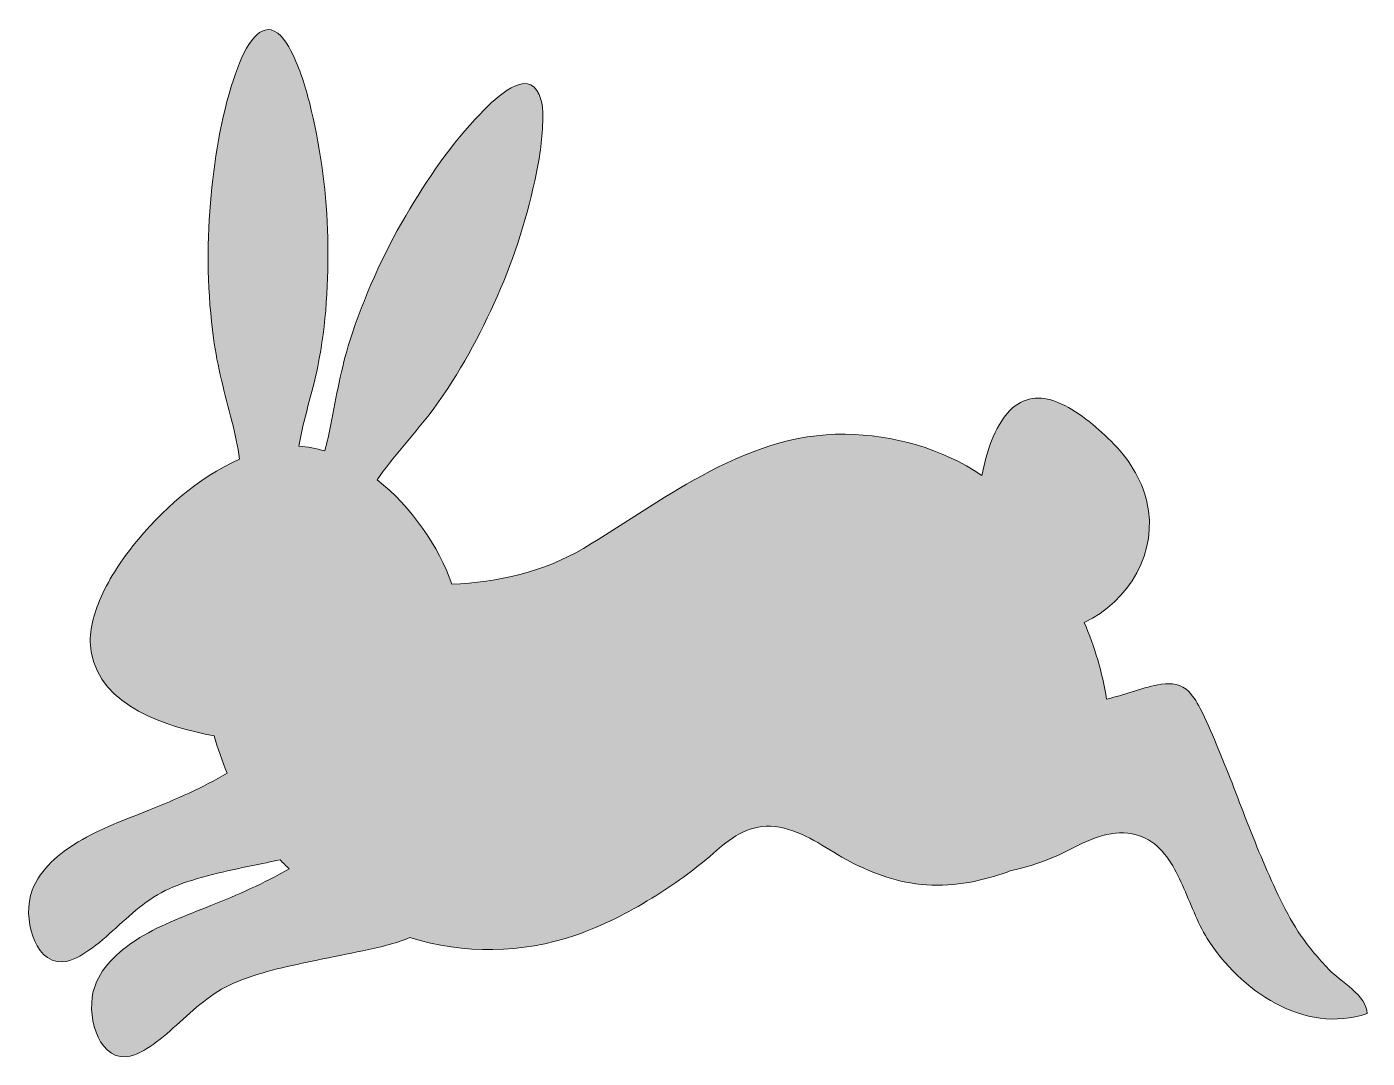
# Model space of a CAD drawing. Header units: inches. Extents: x 0 to 102, y 0 to 78.
import ezdxf

# ---------------------------------------------------------------- set-up
doc = ezdxf.new("R2010")
doc.units = ezdxf.units.IN
doc.header["$MEASUREMENT"] = 0
doc.layers.add('Layer 1', color=7, linetype='Continuous')

msp = doc.modelspace()

# ---------------------------------------------------------------- hatches: boundary and pattern name
at = {"layer": 'Layer 1', "true_color": 0x8bc53f}
h = msp.add_hatch(color=83, dxfattribs=at)
h.dxf.hatch_style = 2
edge = h.paths.add_edge_path()
edge.add_spline(control_points=[(96.61, 9.17), (96, 10.04), (95.51, 10.97), (95.04, 11.92), (94.09, 13.84), (93.29, 15.81), (92.51, 17.8), (91.74, 19.79), (90.99, 21.79), (90.16, 23.76), (89.78, 24.67), (89.4, 25.58), (88.94, 26.45), (88.66, 26.98), (88.34, 27.52), (87.87, 27.9), (87.25, 28.39), (86.48, 28.38), (85.73, 28.24), (84.41, 27.98), (83.14, 27.47), (81.83, 27.14), (81.52, 29.19), (80.93, 31.12), (80.13, 32.98), (83.55, 34.51), (85.77, 38.42), (84.9, 42.13), (84.48, 43.89), (83.46, 45.47), (82.17, 46.73), (80.98, 47.88), (79.63, 49.08), (78.08, 49.7), (76.8, 50.21), (75.48, 50.09), (74.5, 49.07), (73.26, 47.78), (72.72, 45.82), (72.36, 44.13), (69.35, 46.19), (65.61, 47.2), (61.98, 47.26), (58.09, 47.32), (54.49, 45.94), (51.1, 44.11), (48, 42.44), (45.14, 40.38), (42.12, 38.59), (39.1, 36.8), (35.61, 36.04), (32.13, 35.87), (31.15, 38.72), (29.06, 41.74), (26.47, 43.8), (27.66, 45.54), (29.11, 47.07), (30.4, 48.73), (32.39, 51.33), (33.98, 54.23), (35.34, 57.2), (36.7, 60.16), (37.72, 63.31), (38.42, 66.49), (38.72, 67.86), (38.97, 69.27), (39.02, 70.68), (39.06, 71.53), (39.08, 72.6), (38.59, 73.35), (37.52, 74.97), (35.05, 72.36), (34.32, 71.61), (32.09, 69.31), (30.24, 66.6), (28.63, 63.84), (26.88, 60.86), (25.44, 57.64), (24.39, 54.35), (23.72, 52.26), (23.36, 50.13), (22.94, 47.99), (22.81, 47.31), (22.66, 46.65), (22.48, 45.99), (21.83, 46.19), (21.17, 46.31), (20.51, 46.35), (20.87, 48.4), (21.53, 50.37), (21.95, 52.41), (22.6, 55.6), (22.78, 58.92), (22.71, 62.17), (22.64, 65.42), (22.21, 68.69), (21.46, 71.85), (21.14, 73.19), (20.76, 74.53), (20.19, 75.79), (19.86, 76.52), (19.41, 77.47), (18.65, 77.86), (18, 78.18), (17.4, 77.74), (17.01, 77.24), (16.32, 76.37), (15.92, 75.27), (15.57, 74.23), (14.57, 71.2), (14.07, 67.98), (13.8, 64.81), (13.51, 61.41), (13.58, 57.92), (14.04, 54.54), (14.32, 52.39), (14.9, 50.34), (15.43, 48.25), (15.68, 47.3), (15.88, 46.34), (16.01, 45.37), (12.84, 43.93), (10.07, 41.49), (7.92, 38.78), (6.91, 37.51), (6.02, 36.14), (5.39, 34.65), (4.87, 33.42), (4.53, 32.08), (4.75, 30.75), (5.43, 26.61), (10.56, 25.01), (14.08, 24.37), (14.35, 23.41), (14.69, 22.46), (15.07, 21.54), (13.19, 20.42), (11.2, 19.55), (9.17, 18.74), (7.34, 18.01), (5.46, 17.34), (3.76, 16.31), (2.33, 15.45), (0.9, 14.27), (0.28, 12.66), (-0.14, 11.57), (-0.06, 10.25), (0.32, 9.15), (0.66, 8.16), (1.41, 7.14), (2.58, 7.21), (3.32, 7.26), (3.99, 7.69), (4.58, 8.09), (5.31, 8.59), (5.97, 9.18), (6.61, 9.78), (7.96, 11.01), (9.28, 12.2), (10.99, 12.9), (12.92, 13.68), (14.97, 14.1), (17.01, 14.52), (17.7, 14.66), (18.39, 14.81), (19.09, 14.96), (19.31, 14.73), (19.53, 14.5), (19.77, 14.28), (17.88, 13.16), (15.87, 12.3), (13.83, 11.48), (12.01, 10.75), (10.13, 10.08), (8.45, 9.05), (7.04, 8.18), (5.62, 7), (5.04, 5.39), (4.64, 4.29), (4.73, 2.97), (5.12, 1.88), (5.48, 0.88), (6.26, -0.1), (7.43, 0.01), (8.17, 0.08), (8.85, 0.53), (9.45, 0.95), (10.17, 1.45), (10.83, 2.04), (11.47, 2.64), (12.82, 3.88), (14.16, 5.04), (15.88, 5.73), (17.82, 6.51), (19.88, 6.92), (21.91, 7.34), (23.07, 7.58), (24.22, 7.82), (25.37, 8.06), (26.58, 8.31), (27.79, 8.58), (28.94, 9.05), (33.07, 7.78), (37.43, 7.83), (41.53, 9.24), (43.56, 9.94), (45.48, 10.92), (47.3, 12.04), (48.96, 13.06), (50.52, 14.17), (51.98, 15.46), (53.22, 16.56), (54.57, 17.57), (56.32, 17.5), (58.19, 17.43), (59.85, 16.3), (61.41, 15.36), (63.14, 14.33), (64.97, 13.54), (66.96, 13.2), (69.12, 12.84), (71.26, 13.09), (73.35, 13.72), (73.77, 13.85), (74.19, 13.99), (74.6, 14.14), (75.6, 14.37), (76.61, 14.66), (77.56, 15.05), (78.4, 15.39), (79.18, 15.83), (80, 16.21), (81.59, 16.96), (83.4, 17.41), (85.02, 16.47), (86.29, 15.73), (87.02, 14.32), (87.59, 13.03), (88.21, 11.67), (88.69, 10.25), (89.48, 8.98), (91.96, 5.04), (96.81, 1.66), (101.61, 3.29), (101.62, 4.64), (99.56, 5.72), (98.68, 6.66), (97.94, 7.45), (97.23, 8.28), (96.61, 9.17)], knot_values=[0, 0, 0, 0, 1, 1, 1, 2, 2, 2, 3, 3, 3, 4, 4, 4, 5, 5, 5, 6, 6, 6, 7, 7, 7, 8, 8, 8, 9, 9, 9, 10, 10, 10, 11, 11, 11, 12, 12, 12, 13, 13, 13, 14, 14, 14, 15, 15, 15, 16, 16, 16, 17, 17, 17, 18, 18, 18, 19, 19, 19, 20, 20, 20, 21, 21, 21, 22, 22, 22, 23, 23, 23, 24, 24, 24, 25, 25, 25, 26, 26, 26, 27, 27, 27, 28, 28, 28, 29, 29, 29, 30, 30, 30, 31, 31, 31, 32, 32, 32, 33, 33, 33, 34, 34, 34, 35, 35, 35, 36, 36, 36, 37, 37, 37, 38, 38, 38, 39, 39, 39, 40, 40, 40, 41, 41, 41, 42, 42, 42, 43, 43, 43, 44, 44, 44, 45, 45, 45, 46, 46, 46, 47, 47, 47, 48, 48, 48, 49, 49, 49, 50, 50, 50, 51, 51, 51, 52, 52, 52, 53, 53, 53, 54, 54, 54, 55, 55, 55, 56, 56, 56, 57, 57, 57, 58, 58, 58, 59, 59, 59, 60, 60, 60, 61, 61, 61, 62, 62, 62, 63, 63, 63, 64, 64, 64, 65, 65, 65, 66, 66, 66, 67, 67, 67, 68, 68, 68, 69, 69, 69, 70, 70, 70, 71, 71, 71, 72, 72, 72, 73, 73, 73, 74, 74, 74, 75, 75, 75, 76, 76, 76, 77, 77, 77, 78, 78, 78, 79, 79, 79, 80, 80, 80, 81, 81, 81, 82, 82, 82, 83, 83, 83, 83], degree=3, periodic=1)

# ---------------------------------------------------------------- linework, layer by layer
at = {"layer": 'Layer 1', "lineweight": 0}
msp.add_open_spline([(96.61, 9.17), (96, 10.04), (95.51, 10.97), (95.04, 11.92), (94.09, 13.84), (93.29, 15.81), (92.51, 17.8), (91.74, 19.79), (90.99, 21.79), (90.16, 23.76), (89.78, 24.67), (89.4, 25.58), (88.94, 26.45), (88.66, 26.98), (88.34, 27.52), (87.87, 27.9), (87.25, 28.39), (86.48, 28.38), (85.73, 28.24), (84.41, 27.98), (83.14, 27.47), (81.83, 27.14), (81.52, 29.19), (80.93, 31.12), (80.13, 32.98), (83.55, 34.51), (85.77, 38.42), (84.9, 42.13), (84.48, 43.89), (83.46, 45.47), (82.17, 46.73), (80.98, 47.88), (79.63, 49.08), (78.08, 49.7), (76.8, 50.21), (75.48, 50.09), (74.5, 49.07), (73.26, 47.78), (72.72, 45.82), (72.36, 44.13), (69.35, 46.19), (65.61, 47.2), (61.98, 47.26), (58.09, 47.32), (54.49, 45.94), (51.1, 44.11), (48, 42.44), (45.14, 40.38), (42.12, 38.59), (39.1, 36.8), (35.61, 36.04), (32.13, 35.87), (31.15, 38.72), (29.06, 41.74), (26.47, 43.8), (27.66, 45.54), (29.11, 47.07), (30.4, 48.73), (32.39, 51.33), (33.98, 54.23), (35.34, 57.2), (36.7, 60.16), (37.72, 63.31), (38.42, 66.49), (38.72, 67.86), (38.97, 69.27), (39.02, 70.68), (39.06, 71.53), (39.08, 72.6), (38.59, 73.35), (37.52, 74.97), (35.05, 72.36), (34.32, 71.61), (32.09, 69.31), (30.24, 66.6), (28.63, 63.84), (26.88, 60.86), (25.44, 57.64), (24.39, 54.35), (23.72, 52.26), (23.36, 50.13), (22.94, 47.99), (22.81, 47.31), (22.66, 46.65), (22.48, 45.99), (21.83, 46.19), (21.17, 46.31), (20.51, 46.35), (20.87, 48.4), (21.53, 50.37), (21.95, 52.41), (22.6, 55.6), (22.78, 58.92), (22.71, 62.17), (22.64, 65.42), (22.21, 68.69), (21.46, 71.85), (21.14, 73.19), (20.76, 74.53), (20.19, 75.79), (19.86, 76.52), (19.41, 77.47), (18.65, 77.86), (18, 78.18), (17.4, 77.74), (17.01, 77.24), (16.32, 76.37), (15.92, 75.27), (15.57, 74.23), (14.57, 71.2), (14.07, 67.98), (13.8, 64.81), (13.51, 61.41), (13.58, 57.92), (14.04, 54.54), (14.32, 52.39), (14.9, 50.34), (15.43, 48.25), (15.68, 47.3), (15.88, 46.34), (16.01, 45.37), (12.84, 43.93), (10.07, 41.49), (7.92, 38.78), (6.91, 37.51), (6.02, 36.14), (5.39, 34.65), (4.87, 33.42), (4.53, 32.08), (4.75, 30.75), (5.43, 26.61), (10.56, 25.01), (14.08, 24.37), (14.35, 23.41), (14.69, 22.46), (15.07, 21.54), (13.19, 20.42), (11.2, 19.55), (9.17, 18.74), (7.34, 18.01), (5.46, 17.34), (3.76, 16.31), (2.33, 15.45), (0.9, 14.27), (0.28, 12.66), (-0.14, 11.57), (-0.06, 10.25), (0.32, 9.15), (0.66, 8.16), (1.41, 7.14), (2.58, 7.21), (3.32, 7.26), (3.99, 7.69), (4.58, 8.09), (5.31, 8.59), (5.97, 9.18), (6.61, 9.78), (7.96, 11.01), (9.28, 12.2), (10.99, 12.9), (12.92, 13.68), (14.97, 14.1), (17.01, 14.52), (17.7, 14.66), (18.39, 14.81), (19.09, 14.96), (19.31, 14.73), (19.53, 14.5), (19.77, 14.28), (17.88, 13.16), (15.87, 12.3), (13.83, 11.48), (12.01, 10.75), (10.13, 10.08), (8.45, 9.05), (7.04, 8.18), (5.62, 7), (5.04, 5.39), (4.64, 4.29), (4.73, 2.97), (5.12, 1.88), (5.48, 0.88), (6.26, -0.1), (7.43, 0.01), (8.17, 0.08), (8.85, 0.53), (9.45, 0.95), (10.17, 1.45), (10.83, 2.04), (11.47, 2.64), (12.82, 3.88), (14.16, 5.04), (15.88, 5.73), (17.82, 6.51), (19.88, 6.92), (21.91, 7.34), (23.07, 7.58), (24.22, 7.82), (25.37, 8.06), (26.58, 8.31), (27.79, 8.58), (28.94, 9.05), (33.07, 7.78), (37.43, 7.83), (41.53, 9.24), (43.56, 9.94), (45.48, 10.92), (47.3, 12.04), (48.96, 13.06), (50.52, 14.17), (51.98, 15.46), (53.22, 16.56), (54.57, 17.57), (56.32, 17.5), (58.19, 17.43), (59.85, 16.3), (61.41, 15.36), (63.14, 14.33), (64.97, 13.54), (66.96, 13.2), (69.12, 12.84), (71.26, 13.09), (73.35, 13.72), (73.77, 13.85), (74.19, 13.99), (74.6, 14.14), (75.6, 14.37), (76.61, 14.66), (77.56, 15.05), (78.4, 15.39), (79.18, 15.83), (80, 16.21), (81.59, 16.96), (83.4, 17.41), (85.02, 16.47), (86.29, 15.73), (87.02, 14.32), (87.59, 13.03), (88.21, 11.67), (88.69, 10.25), (89.48, 8.98), (91.96, 5.04), (96.81, 1.66), (101.61, 3.29), (101.62, 4.64), (99.56, 5.72), (98.68, 6.66), (97.94, 7.45), (97.23, 8.28), (96.61, 9.17)], degree=3, knots=[0, 0, 0, 0, 1, 1, 1, 2, 2, 2, 3, 3, 3, 4, 4, 4, 5, 5, 5, 6, 6, 6, 7, 7, 7, 8, 8, 8, 9, 9, 9, 10, 10, 10, 11, 11, 11, 12, 12, 12, 13, 13, 13, 14, 14, 14, 15, 15, 15, 16, 16, 16, 17, 17, 17, 18, 18, 18, 19, 19, 19, 20, 20, 20, 21, 21, 21, 22, 22, 22, 23, 23, 23, 24, 24, 24, 25, 25, 25, 26, 26, 26, 27, 27, 27, 28, 28, 28, 29, 29, 29, 30, 30, 30, 31, 31, 31, 32, 32, 32, 33, 33, 33, 34, 34, 34, 35, 35, 35, 36, 36, 36, 37, 37, 37, 38, 38, 38, 39, 39, 39, 40, 40, 40, 41, 41, 41, 42, 42, 42, 43, 43, 43, 44, 44, 44, 45, 45, 45, 46, 46, 46, 47, 47, 47, 48, 48, 48, 49, 49, 49, 50, 50, 50, 51, 51, 51, 52, 52, 52, 53, 53, 53, 54, 54, 54, 55, 55, 55, 56, 56, 56, 57, 57, 57, 58, 58, 58, 59, 59, 59, 60, 60, 60, 61, 61, 61, 62, 62, 62, 63, 63, 63, 64, 64, 64, 65, 65, 65, 66, 66, 66, 67, 67, 67, 68, 68, 68, 69, 69, 69, 70, 70, 70, 71, 71, 71, 72, 72, 72, 73, 73, 73, 74, 74, 74, 75, 75, 75, 76, 76, 76, 77, 77, 77, 78, 78, 78, 79, 79, 79, 80, 80, 80, 81, 81, 81, 82, 82, 82, 83, 83, 83, 83], dxfattribs=at)

doc.saveas('drawing.dxf')
